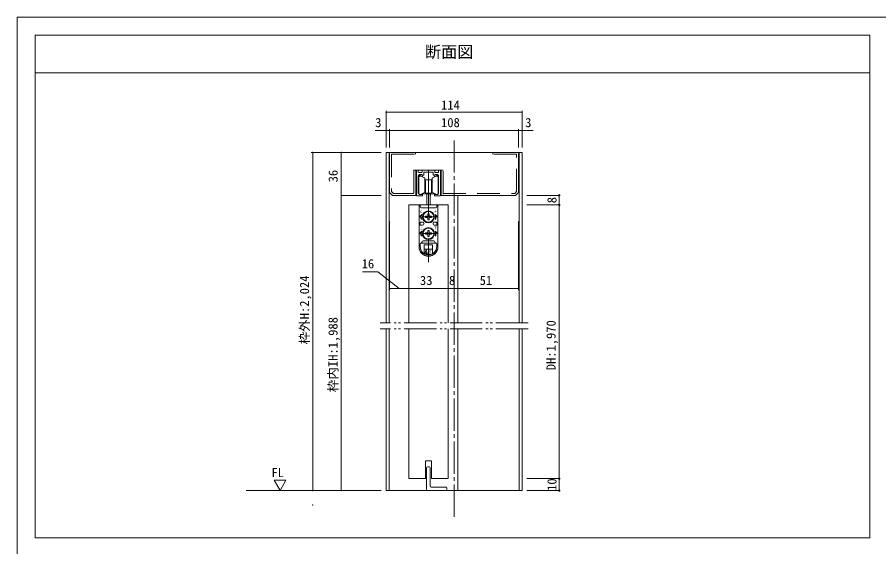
# Model space of a CAD drawing. Units: millimetres on the paper, enlarged 10 times, with parts at other scales. Extents: x -1985 to 2015, y -1370 to 1400.
# Drawn here: x -1985 to 420, y -78 to 1400 of the extents above; entities that cross this region are included whole.
import ezdxf
from ezdxf.enums import TextEntityAlignment as Align

# ---------------------------------------------------------------- set-up
doc = ezdxf.new("R2010")
doc.units = ezdxf.units.MM
doc.header["$LTSCALE"] = 10
doc.header["$PDMODE"] = 32
doc.header["$PDSIZE"] = 4
for name, pattern in [('CHAIN2', [12, 9, -1, 1, -1]), ('DOUBLE_CHAIN2', [12.8, 9, -1, 0.6, -0.6, 0.6, -1]), ('USER1', [19.05, 12.7, -6.35]), ('USER2', [9.525, 6.35, -3.175]), ('USER3', [31.75, 15.875, -3.175, 3.175, -3.175, 3.175, -3.175])]:
    doc.linetypes.add(name, pattern=pattern)
doc.layers.add('1-1_0', color=7, linetype='Continuous', lineweight=20)
doc.layers.add('2-0', color=7, linetype='Continuous', lineweight=20)
doc.styles.add('ＭＳ ゴシック', font='')
doc.styles.get('ＭＳ ゴシック').set_extended_font_data('MS Gothic')

msp = doc.modelspace()

# ---------------------------------------------------------------- linework, layer by layer
at = {"layer": '1-1_0'}
for p, q in [((-1935, 1350), (395, 1350)), ((395, -52.5), (395, 1350)), ((-1935, 1245), (395, 1245))]:
    msp.add_line(p, q, dxfattribs=at)
msp.add_lwpolyline([(-1985, -1370), (2015, -1370), (2015, 1400), (-1985, 1400)], close=True, dxfattribs=at)
msp.add_lwpolyline([(395, -52.5), (-1935, -52.5), (-1935, 1350)], dxfattribs=at)
at = {"layer": '2-0', "color": 4, "lineweight": 9}
for p, q in [((-955.4, 1139.04), (-955.4, 1087.71)), ((-955.4, 1087.71), (-955.4, 1134.87)), ((-955.4, 1134.87), (-575.4, 1134.87)), ((-575.4, 1139.04), (-575.4, 1087.71)), ((-575.4, 1087.71), (-575.4, 1134.87)), ((-955.4, 1036.37), (-955.4, 1108.62)), ((-945.4, 1087.71), (-945.4, 1036.37)), ((-945.4, 1036.37), (-945.4, 1083.54)), ((-945.4, 1083.54), (-585.4, 1083.54)), ((-585.4, 1087.71), (-585.4, 1036.37)), ((-585.4, 1036.37), (-585.4, 1083.54)), ((-575.4, 1036.37), (-575.4, 1087.71)), ((-968.73, 1023.04), (-1164.31, 1023.04)), ((-1160.15, 1023.04), (-1160.15, 78.7)), ((-968.73, 1023.04), (-1084.8, 1023.04)), ((-1080.63, 903.04), (-1080.63, 1023.04)), ((-968.73, 903.04), (-1080.63, 903.04)), ((-1080.63, 903.04), (-1080.63, 78.7)), ((-471.93, 903.04), (-562.07, 903.04)), ((-471.93, 876.37), (-471.93, 903.04)), ((-471.93, 876.37), (-562.07, 876.37)), ((-471.93, 112.55), (-471.93, 876.37)), ((-945.4, 831.25), (-945.4, 638.87)), ((-585.4, 831.25), (-585.4, 638.87)), ((-978.07, 689.64), (-1021.35, 689.64)), ((-918.73, 643.04), (-978.07, 689.64)), ((-892.07, 643.04), (-945.4, 643.04)), ((-892.07, 643.04), (-782.07, 643.04)), ((-782.07, 643.04), (-755.4, 643.04)), ((-755.4, 643.04), (-585.4, 643.04)), ((-471.93, 112.55), (-562.07, 112.55)), ((-471.93, 79.22), (-471.93, 112.55)), ((-968.73, 79.22), (-1345.91, 79.22)), ((-968.73, 79.22), (-1084.8, 79.22)), ((-471.93, 79.22), (-562.07, 79.22))]:
    msp.add_line(p, q, dxfattribs=at)
at = {"layer": '2-0', "color": 4, "linetype": 'CHAIN2', "lineweight": 9}
msp.add_line((-765.4, 1056.37), (-765.4, 5.89), dxfattribs=at)
at = {"layer": '2-0'}
for p, q in [((-955.4, 1023.04), (-945.4, 1023.04)), ((-955.4, 1023.04), (-955.4, 547.55)), ((-947.07, 1023.04), (-947.07, 547.55)), ((-873.18, 1017.48), (-873.18, 1023.04)), ((-657.62, 1017.48), (-657.62, 1023.04)), ((-585.4, 1023.04), (-575.4, 1023.04)), ((-583.73, 1023.04), (-583.73, 547.55)), ((-575.4, 1023.04), (-575.4, 547.55)), ((-872.2, 903.04), (-872.2, 973.03)), ((-872.2, 973.03), (-801.71, 973.03)), ((-801.71, 973.03), (-801.71, 903.04)), ((-796.16, 973.03), (-801.71, 973.03)), ((-937.07, 903.04), (-870.39, 903.04)), ((-803.72, 903.04), (-593.73, 903.04)), ((-755.4, 903.04), (-755.4, 547.55)), ((-892.07, 876.37), (-892.07, 547.55)), ((-782.07, 876.37), (-892.07, 876.37)), ((-863.39, 876.37), (-863.39, 760.04)), ((-863.39, 876.37), (-810.72, 876.37)), ((-860.06, 876.37), (-860.06, 871.37)), ((-856.72, 868.04), (-817.39, 868.04)), ((-814.06, 876.37), (-814.06, 871.37)), ((-810.72, 876.37), (-810.72, 760.04)), ((-782.07, 876.37), (-782.07, 547.55)), ((-855.91, 849.71), (-862.06, 843.04)), ((-858.39, 843.04), (-862.06, 843.04)), ((-838.79, 844.77), (-845.22, 844.66)), ((-845.22, 844.66), (-845.22, 841.42)), ((-838.79, 844.77), (-838.68, 851.21)), ((-835.44, 851.21), (-838.68, 851.21)), ((-835.32, 844.77), (-835.44, 851.21)), ((-835.32, 844.77), (-828.89, 844.66)), ((-828.89, 841.42), (-828.89, 844.66)), ((-818.2, 849.71), (-812.06, 843.04)), ((-815.72, 843.04), (-812.06, 843.04)), ((-860.06, 828.04), (-860.06, 819.71)), ((-853.39, 828.04), (-860.06, 828.04)), ((-853.39, 819.71), (-860.06, 819.71)), ((-855.91, 836.37), (-857.32, 836.37)), ((-850.06, 824.71), (-850.06, 823.04)), ((-838.79, 841.31), (-845.22, 841.42)), ((-838.79, 841.31), (-838.68, 834.87)), ((-838.68, 834.87), (-835.44, 834.87)), ((-835.32, 841.31), (-835.44, 834.87)), ((-835.32, 841.31), (-828.89, 841.42)), ((-824.06, 824.71), (-824.06, 823.04)), ((-820.72, 828.04), (-814.06, 828.04)), ((-820.72, 819.71), (-814.06, 819.71)), ((-818.2, 836.37), (-816.79, 836.37)), ((-814.06, 828.04), (-814.06, 819.71)), ((-855.91, 803.04), (-862.06, 796.37)), ((-858.39, 796.37), (-862.06, 796.37)), ((-838.79, 798.1), (-845.22, 797.99)), ((-845.22, 797.99), (-845.22, 794.75)), ((-838.79, 794.64), (-845.22, 794.75)), ((-838.79, 798.1), (-838.68, 804.54)), ((-838.79, 794.64), (-838.68, 788.21)), ((-835.44, 804.54), (-838.68, 804.54)), ((-835.32, 798.1), (-835.44, 804.54)), ((-835.32, 794.64), (-835.44, 788.21)), ((-835.32, 798.1), (-828.89, 797.99)), ((-835.32, 794.64), (-828.89, 794.75)), ((-828.89, 794.75), (-828.89, 797.99)), ((-818.2, 803.04), (-812.06, 796.37)), ((-815.72, 796.37), (-812.06, 796.37)), ((-858.39, 769.71), (-815.72, 769.71)), ((-855.91, 789.71), (-857.32, 789.71)), ((-851.72, 776.37), (-822.39, 776.37)), ((-838.68, 788.21), (-835.44, 788.21)), ((-818.2, 789.71), (-816.79, 789.71)), ((-892.07, 764.55), (-892.07, 705.66)), ((-892.07, 764.55), (-892.07, 705.66)), ((-860.06, 760.04), (-860.06, 768.04)), ((-848.72, 764.71), (-825.39, 764.71)), ((-848.72, 740.22), (-848.72, 764.71)), ((-848.72, 753.04), (-825.39, 753.04)), ((-847.06, 741.37), (-843.72, 751.37)), ((-840.39, 741.37), (-843.72, 751.37)), ((-825.39, 740.22), (-825.39, 764.71)), ((-814.06, 760.04), (-814.06, 768.04)), ((-782.07, 764.55), (-782.07, 705.66)), ((-782.07, 764.55), (-782.07, 705.66)), ((-755.4, 764.55), (-755.4, 705.66)), ((-755.4, 764.55), (-755.4, 705.66)), ((-847.15, 739.37), (-826.96, 739.37)), ((-847.06, 741.37), (-840.39, 741.37)), ((-955.4, 530.89), (-955.4, 79.22)), ((-947.07, 530.89), (-947.07, 79.22)), ((-892.07, 530.89), (-892.07, 112.55)), ((-782.07, 530.89), (-782.07, 112.55)), ((-755.4, 530.89), (-755.4, 79.22)), ((-583.73, 530.89), (-583.73, 79.22)), ((-575.4, 530.89), (-575.4, 79.22)), ((-845.4, 162.55), (-828.73, 162.55)), ((-845.4, 112.55), (-845.4, 162.55)), ((-839.07, 145.89), (-835.07, 145.89)), ((-828.73, 112.55), (-828.73, 162.55)), ((-842.07, 82.22), (-842.07, 142.89)), ((-832.07, 142.89), (-832.07, 92.22)), ((-892.07, 112.55), (-845.4, 112.55)), ((-828.73, 112.55), (-782.07, 112.55)), ((-955.4, 79.22), (-575.4, 79.22)), ((-788.36, 79.22), (-839.07, 79.22)), ((-829.07, 89.22), (-788.36, 89.22)), ((-785.36, 82.22), (-785.36, 86.22))]:
    msp.add_line(p, q, dxfattribs=at)
at = {"layer": '2-0', "linetype": 'USER2'}
for p, q in [((-939.84, 1017.48), (-873.18, 1017.48)), ((-590.96, 1017.48), (-657.62, 1017.48)), ((-796.16, 906.61), (-796.16, 973.03)), ((-934.77, 908.59), (-877.76, 908.59)), ((-796.16, 908.59), (-596.03, 908.59))]:
    msp.add_line(p, q, dxfattribs=at)
at = {"layer": '2-0', "color": 6, "linetype": 'USER3', "lineweight": 18}
for p, q in [((-870.39, 903.03), (-870.39, 971.37)), ((-868.72, 973.03), (-867.06, 973.03)), ((-865.39, 971.37), (-865.39, 968.03)), ((-863.72, 966.37), (-856.72, 966.37)), ((-855.06, 968.03), (-855.06, 971.37)), ((-850.06, 960.02), (-850.06, 967.03)), ((-824.06, 967.03), (-824.06, 960.02)), ((-819.06, 971.37), (-819.06, 968.03)), ((-817.39, 966.37), (-810.39, 966.37)), ((-808.72, 968.03), (-808.72, 971.37)), ((-807.06, 973.03), (-805.39, 973.03)), ((-803.72, 971.37), (-803.72, 903.03)), ((-865.39, 956.37), (-865.39, 910.37)), ((-808.72, 910.37), (-808.72, 956.37)), ((-855.39, 901.37), (-868.72, 901.37)), ((-860.39, 905.37), (-854.72, 905.37)), ((-853.72, 904.37), (-853.72, 903.03)), ((-820.39, 903.03), (-820.39, 904.37)), ((-819.39, 905.37), (-813.72, 905.37)), ((-805.39, 901.37), (-818.72, 901.37))]:
    msp.add_line(p, q, dxfattribs=at)
at = {"layer": '2-0', "linetype": 'USER1'}
for p, q in [((-837.06, 973.06), (-837.06, 716.37)), ((-819.06, 843.04), (-855.06, 843.04)), ((-819.06, 796.37), (-855.06, 796.37))]:
    msp.add_line(p, q, dxfattribs=at)
at = {"layer": '2-0', "color": 4, "lineweight": 18}
for p, q in [((-863.72, 907.2), (-863.72, 954.87)), ((-857.67, 956.2), (-847.99, 951.49)), ((-847.06, 949.99), (-847.06, 912.08)), ((-827.06, 949.99), (-827.06, 912.08)), ((-816.45, 956.2), (-826.12, 951.49)), ((-810.39, 907.2), (-810.39, 954.87)), ((-847.99, 910.58), (-857.67, 905.87)), ((-826.12, 910.58), (-816.45, 905.87))]:
    msp.add_line(p, q, dxfattribs=at)
at = {"layer": '2-0', "lineweight": 18}
for p, q in [((-863.39, 955.24), (-863.39, 955.65)), ((-862.41, 958.01), (-860.54, 959.88)), ((-859.37, 960.37), (-857.06, 960.37)), ((-853.72, 957.03), (-853.72, 954.28)), ((-844.06, 946.03), (-847.06, 946.03)), ((-845.72, 944.37), (-847.06, 943.03)), ((-845.72, 911.03), (-845.72, 944.37)), ((-844.06, 946.03), (-830.06, 946.03)), ((-830.06, 946.03), (-827.06, 946.03)), ((-827.06, 943.03), (-828.39, 944.37)), ((-828.39, 944.37), (-828.39, 911.03)), ((-820.39, 954.28), (-820.39, 957.03)), ((-817.06, 960.37), (-814.75, 960.37)), ((-813.57, 959.88), (-811.7, 958.01)), ((-810.72, 955.65), (-810.72, 955.24)), ((-847.06, 919.03), (-845.72, 917.7)), ((-828.39, 917.7), (-827.06, 919.03)), ((-820.21, 907.7), (-853.91, 907.7)), ((-830.06, 909.37), (-844.06, 909.37))]:
    msp.add_line(p, q, dxfattribs=at)
at = {"layer": '2-0', "color": 3, "lineweight": 18}
for p, q in [((-841.39, 876.37), (-841.39, 907.7)), ((-840.39, 907.37), (-833.72, 907.37)), ((-832.72, 907.7), (-832.72, 876.37)), ((-831.72, 906.03), (-831.72, 901.37))]:
    msp.add_line(p, q, dxfattribs=at)
at = {"layer": '2-0', "linetype": 'DOUBLE_CHAIN2'}
for p, q in [((-558.73, 547.55), (-972.07, 547.55)), ((-558.73, 530.89), (-972.07, 530.89))]:
    msp.add_line(p, q, dxfattribs=at)
at = {"layer": '2-0', "color": 4, "lineweight": 9}
for points in [[(-985.68, 1083.54), (-955.4, 1083.54), (-945.4, 1083.54)], [(-585.4, 1083.54), (-575.4, 1083.54), (-545.12, 1083.54)]]:
    msp.add_lwpolyline(points, dxfattribs=at)
at = {"layer": '2-0'}
msp.add_lwpolyline([(-593.73, 903.04), (-585.4, 911.37), (-585.4, 1023.04), (-718.73, 1023.04), (-945.4, 1023.04), (-945.4, 911.37), (-937.07, 903.04)], dxfattribs=at)
at = {"layer": '2-0', "linetype": 'USER2'}
for points in [[(-939.84, 1017.48), (-939.84, 913.67), (-934.77, 908.59)], [(-596.03, 908.59), (-590.96, 913.67), (-590.96, 1017.48)], [(-872.2, 973.03), (-877.76, 973.03), (-877.76, 906.54)]]:
    msp.add_lwpolyline(points, dxfattribs=at)
at = {"layer": '2-0', "color": 6, "linetype": 'USER3', "lineweight": 18}
for points in [[(-853.39, 973.03), (-837.06, 973.03), (-820.72, 973.03)], [(-849.06, 968.03), (-838.06, 968.03), (-837.06, 969.03), (-836.06, 968.03), (-825.06, 968.03)], [(-851.56, 959.15), (-855.39, 961.37), (-860.39, 961.37)], [(-813.72, 961.37), (-818.72, 961.37), (-822.56, 959.15)]]:
    msp.add_lwpolyline(points, dxfattribs=at)
at = {"layer": '2-0', "color": 4, "lineweight": 9}
msp.add_lwpolyline([(-1251.35, 79.22), (-1234.86, 107.9), (-1268.05, 107.9)], close=True, dxfattribs=at)
at = {"layer": '2-0'}
for centre, radius in [((-837.06, 843.04), 16.67), ((-837.06, 843.04), 15), ((-837.06, 796.37), 16.67), ((-837.06, 796.37), 15)]:
    msp.add_circle(centre, radius, dxfattribs=at)
at = {"layer": '2-0', "color": 4, "lineweight": 9}
for centre, start, end in [((-955.4, 1134.87), 180, 0), ((-955.4, 1134.87), 180, 0), ((-575.4, 1134.87), 180, 0), ((-575.4, 1134.87), 180, 0), ((-955.4, 1083.54), 0, 180), ((-955.4, 1083.54), 180, 0), ((-945.4, 1083.54), 180, 0), ((-945.4, 1083.54), 180, 0), ((-585.4, 1083.54), 180, 0), ((-585.4, 1083.54), 180, 0), ((-575.4, 1083.54), 0, 180), ((-575.4, 1083.54), 180, 0), ((-1160.15, 1023.04), 90, 270), ((-1160.15, 1023.04), 270, 90), ((-1080.63, 1023.04), 90, 270), ((-1080.63, 1023.04), 270, 90), ((-1080.63, 903.04), 270, 90), ((-945.4, 643.04), 0, 180), ((-945.4, 643.04), 180, 0), ((-892.07, 643.04), 0, 180), ((-892.07, 643.04), 0, 180), ((-892.07, 643.04), 180, 0), ((-892.07, 643.04), 180, 0), ((-782.07, 643.04), 0, 180), ((-782.07, 643.04), 0, 180), ((-782.07, 643.04), 180, 0), ((-782.07, 643.04), 180, 0), ((-755.4, 643.04), 0, 180), ((-755.4, 643.04), 0, 180), ((-755.4, 643.04), 180, 0), ((-755.4, 643.04), 180, 0), ((-585.4, 643.04), 0, 180), ((-585.4, 643.04), 180, 0), ((-1160.15, 79.22), 90, 270), ((-1160.15, 79.22), 270, 90), ((-1080.63, 79.22), 90, 270), ((-1080.63, 79.22), 270, 90), ((-1160.15, 39.22), 90, 270), ((-1160.15, 39.22), 270, 90)]:
    msp.add_arc(centre, 0.521, start, end, dxfattribs=at)
at = {"layer": '2-0', "color": 6, "linetype": 'USER3', "lineweight": 18}
for centre, radius, start, end in [((-868.72, 971.37), 1.67, 90, 180), ((-867.06, 971.37), 1.67, 0, 90), ((-863.72, 968.03), 1.67, 180, 270), ((-856.72, 968.03), 1.67, 270, 0), ((-853.39, 971.37), 1.67, 90, 180), ((-849.06, 967.03), 1, 90, 180), ((-825.06, 967.03), 1, 360, 90), ((-820.72, 971.37), 1.67, 0, 90), ((-817.39, 968.03), 1.67, 180, 270), ((-810.39, 968.03), 1.67, 270, 0), ((-807.06, 971.37), 1.67, 90, 180), ((-805.39, 971.37), 1.67, 0, 90), ((-860.39, 956.37), 5, 90, 180), ((-851.06, 960.02), 1, 240, 360), ((-823.06, 960.02), 1, 180, 300), ((-813.72, 956.37), 5, 0, 90), ((-868.72, 903.03), 1.67, 180, 270), ((-860.39, 910.37), 5, 180, 270), ((-855.39, 903.03), 1.67, 270, 0), ((-854.72, 904.37), 1, 0, 90), ((-819.39, 904.37), 1, 90, 180), ((-818.72, 903.03), 1.67, 180, 270), ((-813.72, 910.37), 5, 270, 0), ((-805.39, 903.03), 1.67, 270, 0)]:
    msp.add_arc(centre, radius, start, end, dxfattribs=at)
at = {"layer": '2-0', "color": 4, "lineweight": 18}
for centre, radius, start, end in [((-859.85, 951.7), 5, 64.05225, 140.70352), ((-848.72, 949.99), 1.67, 0.00001, 64.05226), ((-825.39, 949.99), 1.67, 115.94774, 179.99999), ((-814.26, 951.7), 5, 39.29648, 115.94775), ((-859.85, 910.37), 5, 219.29648, 295.94775), ((-848.72, 912.08), 1.67, 295.94774, 360), ((-825.39, 912.08), 1.67, 180, 244.05226), ((-814.26, 910.37), 5, 244.05225, 320.70352)]:
    msp.add_arc(centre, radius, start, end, dxfattribs=at)
at = {"layer": '2-0', "lineweight": 18}
for centre, radius, start, end in [((-860.06, 955.65), 3.33, 134.99991, 180), ((-859.37, 958.7), 1.67, 90, 134.99991), ((-857.06, 957.03), 3.33, 0, 90), ((-844.06, 944.37), 1.67, 90, 180), ((-830.06, 944.37), 1.67, 0, 90), ((-817.06, 957.03), 3.33, 90, 180), ((-814.75, 958.7), 1.67, 45, 90), ((-814.06, 955.65), 3.33, 360, 45), ((-844.06, 911.03), 1.67, 180, 270), ((-830.06, 911.03), 1.67, 270, 0)]:
    msp.add_arc(centre, radius, start, end, dxfattribs=at)
at = {"layer": '2-0', "color": 3, "lineweight": 18}
for centre, start, end in [((-840.39, 906.37), 90, 180), ((-833.72, 906.37), 0, 90), ((-832.72, 906.03), 0, 90), ((-832.72, 901.37), 270, 0)]:
    msp.add_arc(centre, 1, start, end, dxfattribs=at)
at = {"layer": '2-0'}
for centre, radius, start, end in [((-856.72, 871.37), 3.33, 180, 270), ((-817.39, 871.37), 3.33, 270, 0), ((-837.06, 843.04), 21.33, 180, 198.20996), ((-837.06, 843.04), 20, 160.52878, 199.47122), ((-837.06, 843.04), 20, 340.52878, 19.47122), ((-837.06, 843.04), 21.33, 341.79004, 0), ((-853.39, 824.71), 3.33, 0, 90), ((-853.39, 823.04), 3.33, 270, 0), ((-820.72, 824.71), 3.33, 90, 180), ((-820.72, 823.04), 3.33, 180, 270), ((-837.06, 796.37), 21.33, 180, 198.20996), ((-837.06, 796.37), 20, 160.52878, 199.47122), ((-837.06, 796.37), 20, 340.52878, 19.47122), ((-837.06, 796.37), 21.33, 341.79004, 0), ((-858.39, 768.04), 1.67, 90, 180), ((-858.39, 773.04), 3.33, 270, 0), ((-851.72, 773.04), 3.33, 90, 180), ((-822.39, 773.04), 3.33, 0, 90), ((-815.72, 773.04), 3.33, 180, 270), ((-815.72, 768.04), 1.67, 0, 90), ((-837.06, 760.04), 26.33, 180, 0), ((-837.06, 759.37), 26.33, 180, 0), ((-837.06, 760.04), 23, 180, 0), ((-839.07, 142.89), 3, 90, 180), ((-835.07, 142.89), 3, 0, 90), ((-839.07, 82.22), 3, 180, 270), ((-829.07, 92.22), 3, 180, 270), ((-788.36, 86.22), 3, 0, 90), ((-788.36, 82.22), 3, 270, 0)]:
    msp.add_arc(centre, radius, start, end, dxfattribs=at)
at = {"layer": '2-0', "color": 4}
for p in [(-471.93, 903.04), (-471.93, 876.37), (-471.93, 112.55), (-471.93, 79.22)]:
    msp.add_point(p, dxfattribs=at)

# ---------------------------------------------------------------- texts
at = {"layer": '1-1_0', "style": 'ＭＳ ゴシック'}
msp.add_text('断面図', height=32.99, dxfattribs=at).set_placement((-846.74, 1276.98), align=Align.BOTTOM_LEFT)
at = {"layer": '2-0', "style": 'ＭＳ ゴシック'}
for s, p in [('114', (-801.87, 1134.31)), ('3', (-985.68, 1085.62)), ('108', (-801.87, 1085.62)), ('3', (-567.07, 1085.62)), ('16', (-1023.43, 691.73)), ('33', (-860.79, 645.12)), ('8', (-779.71, 645.12)), ('51', (-694.12, 645.12)), ('FL', (-1275.18, 109.02))]:
    msp.add_text(s, height=25.66, dxfattribs=at).set_placement(p, align=Align.BOTTOM_LEFT)
for s, p in [('36', (-1082.72, 939.32)), ('8', (-471.93, 880.96)), ('枠外H:2,024', (-1162.65, 487.09)), ('枠内IH:1,988', (-1083.14, 353.8)), ('DH:1,970', (-474.43, 415.02)), ('10', (-471.93, 78.39))]:
    msp.add_text(s, height=25.66, rotation=90, dxfattribs=at).set_placement(p, align=Align.BOTTOM_LEFT)
for s, height, width, p in [('右', 7.33, 0.75, (-860.51, 852.72)), ('左', 7.33, 0.75, (-821.18, 852.72)), ('上', 7.33, 0.75, (-860.51, 806.06)), ('下', 7.33, 0.75, (-821.18, 806.06)), ('外す', 7.331, 0.55, (-839.02, 741.23))]:
    msp.add_text(s, height=height, dxfattribs=dict(at, width=width)).set_placement(p, align=Align.BOTTOM_LEFT)

doc.saveas('drawing.dxf')
